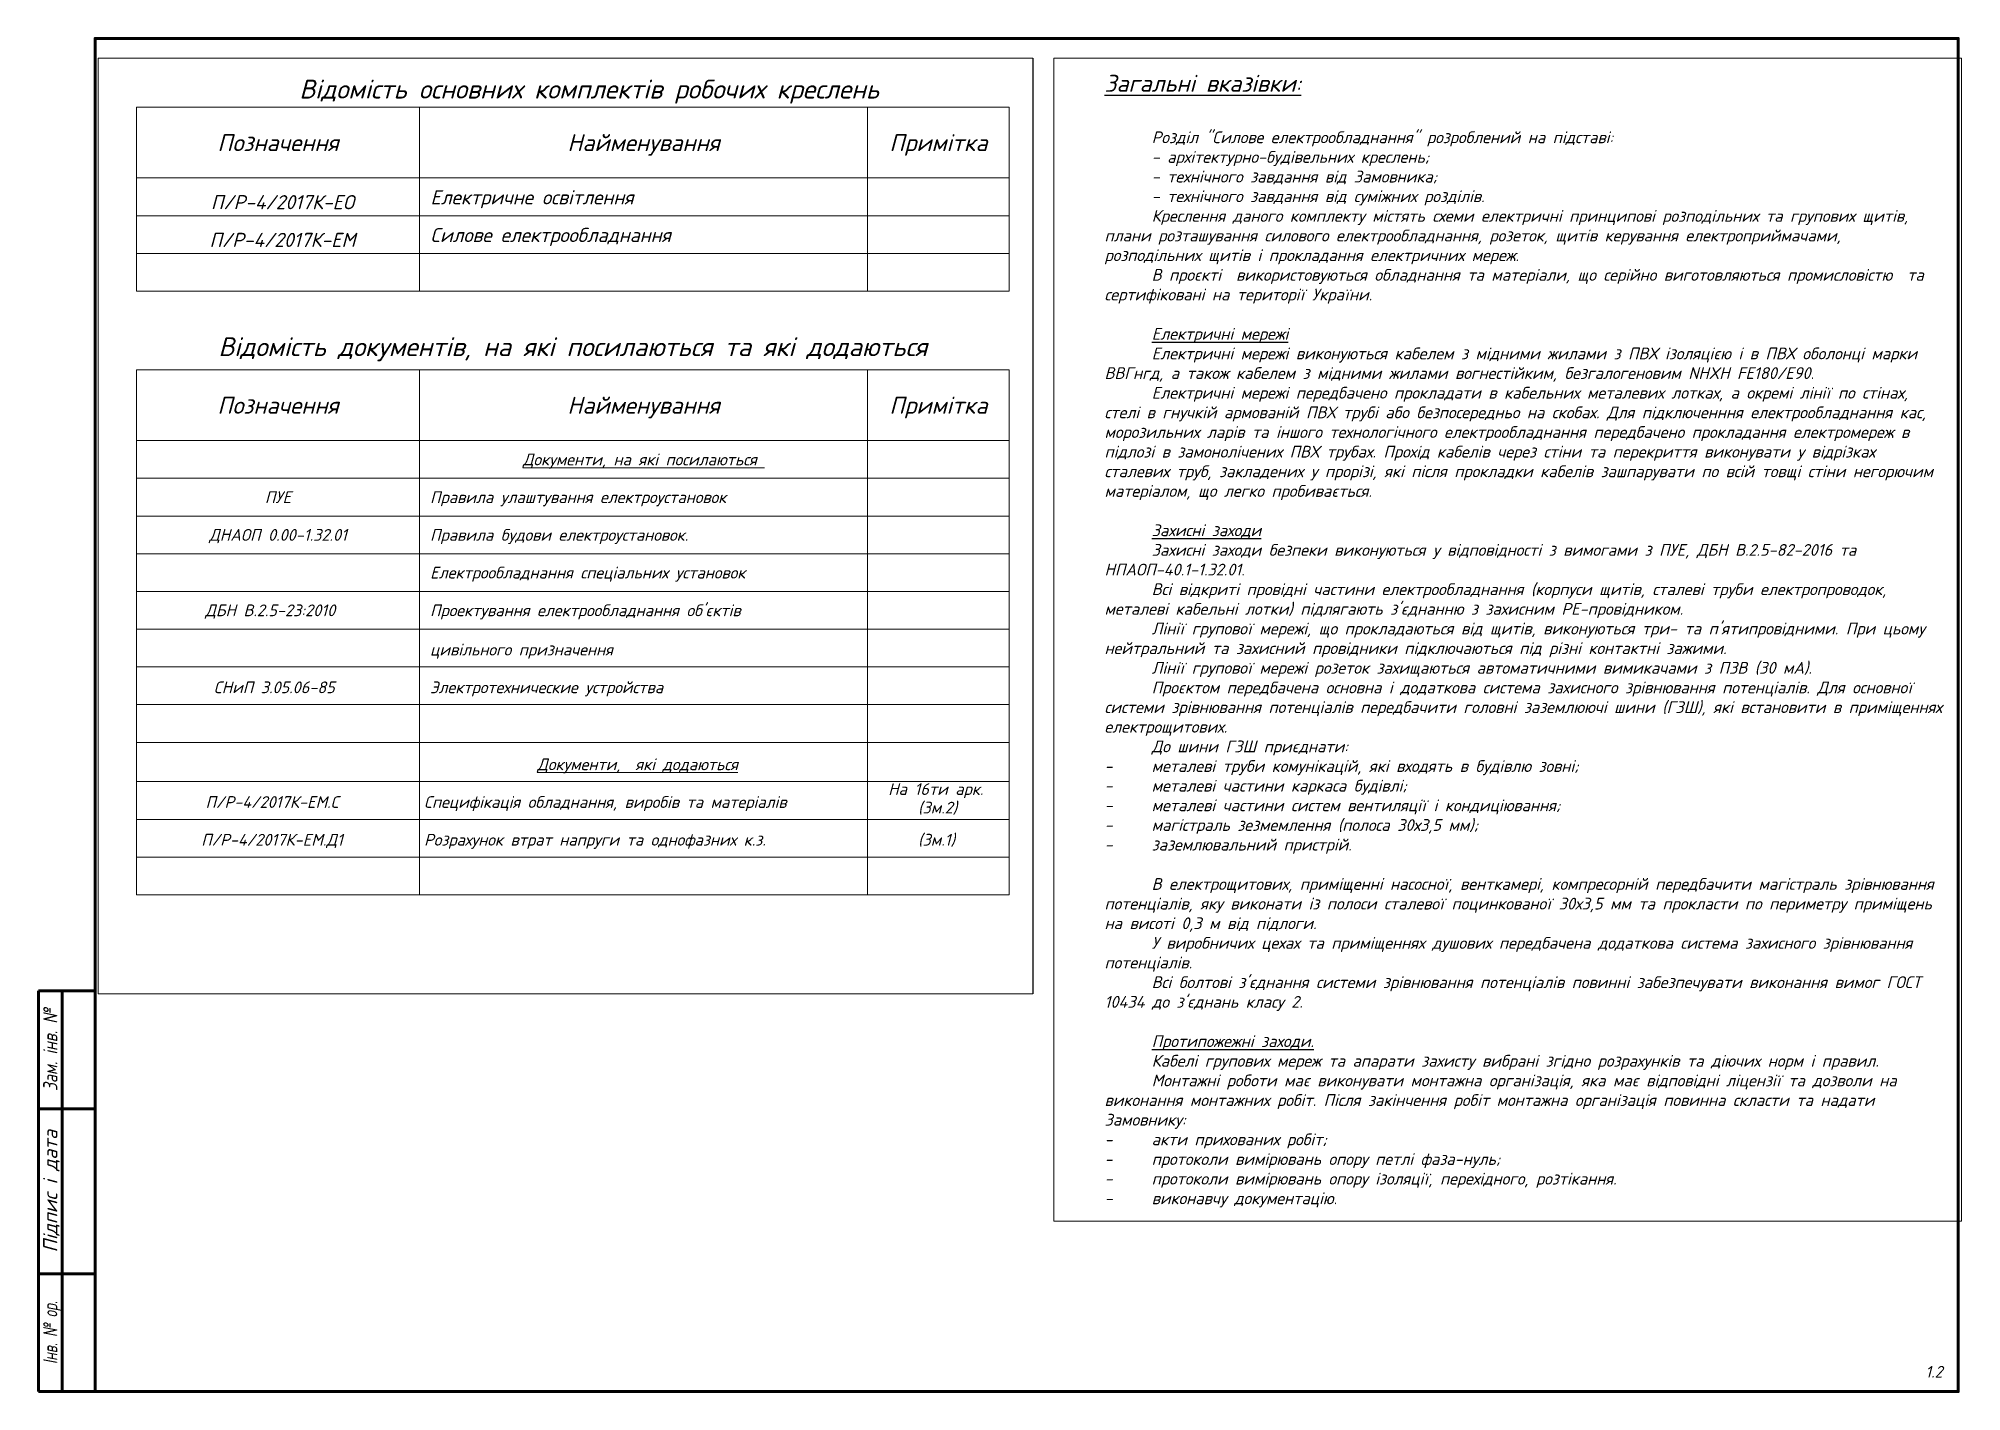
# Paper-space layout 'арк.1.2_зд' of a CAD drawing. Header units: millimetres. Extents: x 687 to 1095, y -1 to 286.
# The model-space entities are those that its viewports show. They can reach past a viewport. Long polylines and large blocks are cut down to what shows.
import ezdxf
from ezdxf.enums import TextEntityAlignment as Align

# ---------------------------------------------------------------- set-up
doc = ezdxf.new("R2010")
doc.units = ezdxf.units.MM
doc.layers.add('выноски', color=7, linetype='Continuous')
doc.layers.add('Номерация', color=1, linetype='Continuous')
doc.styles.add('GOST 2.304', font='isocpeui.ttf', dxfattribs={"height": 2.5})
doc.styles.add('СГЕНЕРИР_СТИЛЬ_7', font='isocpeui.ttf')

msp = doc.modelspace()

# ---------------------------------------------------------------- linework, layer by layer
at = {"color": 0, "lineweight": 18, "ltscale": 0.1}
for p, q in [((1168.98, -783.12), (1168.98, -822.12)), ((1353.98, -783.12), (1168.98, -783.12)), ((1228.98, -783.12), (1228.98, -798.12)), ((1323.98, -783.12), (1323.98, -822.12)), ((1353.98, -822.12), (1353.98, -783.12)), ((1353.98, -798.12), (1168.98, -798.12)), ((1228.98, -798.12), (1228.98, -822.12)), ((1353.98, -806.12), (1168.98, -806.12)), ((1353.98, -814.12), (1168.98, -814.12)), ((1353.98, -822.12), (1168.98, -822.12)), ((1168.98, -838.82), (1353.98, -838.82)), ((1168.98, -838.82), (1168.98, -950.15)), ((1228.98, -950.15), (1228.98, -838.82)), ((1323.98, -950.15), (1323.98, -838.82)), ((1353.98, -950.15), (1353.98, -838.82)), ((1168.98, -853.82), (1353.98, -853.82)), ((1168.98, -861.82), (1353.98, -861.82)), ((1168.98, -869.82), (1353.98, -869.82)), ((1168.98, -877.82), (1353.98, -877.82)), ((1168.98, -885.82), (1353.98, -885.82)), ((1168.98, -893.82), (1353.98, -893.82)), ((1168.98, -901.82), (1353.98, -901.82)), ((1168.98, -909.82), (1353.98, -909.82)), ((1168.98, -917.82), (1353.98, -917.82)), ((1168.98, -926.15), (1353.98, -926.15)), ((1168.98, -934.15), (1353.98, -934.15)), ((1168.98, -942.15), (1353.98, -942.15)), ((1168.98, -950.15), (1353.98, -950.15))]:
    msp.add_line(p, q, dxfattribs=at)
at = {"layer": 'Defpoints', "color": 4}
msp.add_line((1358.98, -754.04), (1358.98, -1051.04), dxfattribs=at)

# ---------------------------------------------------------------- texts
at = {"color": 0, "lineweight": 18, "ltscale": 0.1, "style": 'GOST 2.304'}
msp.add_text('Відомість основних комплектів робочих креслень', height=4, dxfattribs=at).set_placement((1264.94, -777.27), align=Align.TOP_CENTER)
for s, height, p in [('Позначення', 3.6, (1198.98, -790.62)), ('Найменування', 3.6, (1276.48, -790.62)), ('Примітка', 3.6, (1338.98, -790.62)), ('Позначення', 3.6, (1198.98, -846.32)), ('Найменування', 3.6, (1276.48, -846.32)), ('Примітка', 3.6, (1338.98, -846.32)), ('%%uДокументи, на які посилаються ', 2.5, (1276.48, -857.82)), ('ПУЕ', 2.5, (1198.98, -865.82)), ('ДНАОП 0.00-1.32.01', 2.5, (1198.98, -873.82)), ('ДБН В.2.5-23:2010', 2.5, (1197.32, -889.82)), ('СНиП 3.05.06-85 ', 2.5, (1198.98, -906.15)), ('%%uДокументи,  які додаються', 2.5, (1275.21, -922.48))]:
    msp.add_text(s, height=height, dxfattribs=at).set_placement(p, align=Align.MIDDLE_CENTER)
at = {"lineweight": 18, "ltscale": 0.1, "style": 'GOST 2.304'}
for s, height, p in [('П/Р-4/2017К-ЕО', 3, (1199.91, -803.25)), ('П/Р-4/2017К-ЕМ', 3, (1199.91, -811.25)), ('П/Р-4/2017К-ЕМ.С', 2.5, (1197.71, -930.48)), ('П/Р-4/2017К-ЕМ.Д1', 2.5, (1197.71, -938.48))]:
    msp.add_text(s, height=height, dxfattribs=at).set_placement(p, align=Align.MIDDLE_CENTER)
at = {"color": 0, "lineweight": 18, "ltscale": 0.1, "style": 'GOST 2.304'}
for s, height, p in [('Електричне освітлення', 3, (1231.29, -802.21)), ('Силове електрообладнання', 3, (1231.29, -810.21)), ('Правила улаштування електроустановок', 2.5, (1231.21, -865.82)), ('Правила будови електроустановок.', 2.5, (1231.21, -873.82)), ('Електрообладнання спеціальних установок', 2.5, (1231.21, -881.82)), ("Проектування електрообладнання об'єктів", 2.5, (1231.21, -889.82)), ('цивільного призначення', 2.5, (1231.21, -898.15)), ('Электротехнические устройства ', 2.5, (1231.21, -906.15)), ('Специфікація обладнання, виробів та матеріалів ', 2.5, (1229.94, -930.48)), ('На 16ти арк.', 2.5, (1328.33, -927.73)), ('(Зм.2)', 2.5, (1334.67, -931.66)), ('Розрахунок втрат напруги та однофазних к.з.', 2.5, (1229.94, -938.48)), ('(Зм.1)', 2.5, (1334.67, -938.48))]:
    msp.add_text(s, height=height, dxfattribs=at).set_placement(p, align=Align.MIDDLE_LEFT)
msp.add_text('Відомість документів, на які посилаються та які додаються', height=4, dxfattribs=at).set_placement((1261.48, -835.91), align=Align.CENTER)
at = {"color": 0, "insert": (1383.2, -423.76), "char_height": 2.5, "width": 177.4263, "attachment_point": 1, "style": 'GOST 2.304'}
msp.add_mtext('{\\H1.44x;\\LЗагальні вказівки:\\P\\pi90.855;\\P\\pi0;\\H0.69444x;\\l\\C256;^IРозділ "Силове електрообладнання" розроблений на підставі:\\P^I- архітектурно-будівельних креслень;\\P^I- технічного завдання від Замовника;\\P^I- технічного завдання від суміжних розділів.\\P^IКреслення даного комплекту містять схеми електричні принципові розподільних та групових щитів, плани розташування силового електрообладнання, розеток, щитів керування електроприймачами, розподільних щитів і прокладання електричних мереж.    \\P^IВ проєкті  використовуються обладнання та матеріали, що серійно виготовляються промисловістю  та сертифіковані на території України.\\P\\P\\A1;^I\\A0;\\H0.99999x;\\LЕлектричні мережі\\l\\P^IЕлектричні мережі виконуються кабелем з мідними жилами з ПВХ ізоляцією і в ПВХ оболонці марки  ВВГнгд, а також кабелем з мідними жилами вогнестійким, безгалогеновим NHXH FE180/E90. \\P^IЕлектричні мережі передбачено прокладати в кабельних металевих лотках, а окремі лінії по стінах, стелі в гнучкій армованій ПВХ трубі або безпосередньо на скобах. Для підключенння електрообладнання кас, морозильних ларів та іншого технологічного електрообладнання передбачено прокладання електромереж в підлозі в замонолічених ПВХ трубах. Прохід кабелів через стіни та перекриття виконувати у відрізках сталевих труб, закладених у прорізі, які після прокладки кабелів зашпарувати по всій товщі стіни негорючим матеріалом, що легко пробивається.\\P\\pi3;\\A1;^I\\P\\pi0;^I\\LЗахисні заходи\\l\\P\\H1.0001x;^I\\H0.99994x;\\C0;Захисні заходи безпеки виконуються у відповідності з вимогами з ПУЕ, ДБН В.2.5-82-2016 та НПАОП-40.1-1.32.01.\\P^IВсі відкриті провідні частини електрообладнання (корпуси щитів, сталеві труби електропроводок, металеві кабельні лотки) підлягають з\'єднанню з захисним PE-провідником.\\P^IЛінії групової мережі, що прокладаються від щитів, виконуються три- та п\'ятипровідними. При цьому нейтральний та захисний провідники підключаються під різні контактні зажими.\\P^IЛінії групової мережі розеток захищаються автоматичними вимикачами з ПЗВ (30 мА).\\P\\C256;^IПроєктом передбачена основна і додаткова система захисного зрівнювання потенціалів. Для основної системи зрівнювання потенціалів передбачити головні заземлюючі шини (ГЗШ), які встановити в приміщеннях\\C7; електрощитових.\\P\\C0;^IДо шини ГЗШ приєднати:\\P\\C256;-^Iметалеві труби комунікацій, які входять в будівлю зовні;\\P-^Iметалеві частини каркаса будівлі;\\P-^Iметалеві частини систем вентиляції і кондиціювання\\C7;;\\P-^Iмагістраль зезмемлення (полоса 30х3,5 мм);\\P-^Iзаземлювальний пристрій.\\P\\H0.99997x;\\C256;\\P^IВ електрощитових, приміщенні насосної, венткамері, компресорній передбачити магістраль зрівнювання потенціалів, яку виконати із полоси сталевої поцинкованої 30х3,5 мм та прокласти по периметру приміщень на висоті 0,3 м від підлоги.\\P^IУ виробничих цехах та приміщеннях душових передбачена додаткова система захисного зрівнювання потенціалів.\\P^IВсі болтові з\'єднання системи зрівнювання потенціалів повинні забезпечувати виконання вимог ГОСТ 10434 до з\'єднань класу 2.  \\P\\H1.0001x;\\C0;\\P^I\\LПротипожежні заходи.\\P\\l^IКабелі групових мереж та апарати захисту вибрані згідно розрахунків та діючих норм і правил.\\P^IМонтажні роботи має виконувати монтажна організація, яка має відповідні ліцензії та дозволи на виконання монтажних робіт. Після закінчення робіт монтажна організація повинна скласти та надати Замовнику:\\P-^Iакти прихованих робіт;\\P-^Iпротоколи вимірювань опору петлі фаза-нуль;\\P-^Iпротоколи вимірювань опору ізоляції, перехідного, розтікання.\\P-^Iвиконавчу документацію.\\P\\pi12.5;        \\P\\pi3;\\A0;\\H0.99989x;\\C256;\\P\\pi0; \\P^I\\P\\P^I\\L\\P\\l\\P^I}', dxfattribs=at)

psp = doc.layouts.new('арк.1.2_зд')

# ---------------------------------------------------------------- linework, layer by layer
at = {"linetype": 'Continuous', "lineweight": 60}
for p, q in [((699.36, -1.03), (699.36, 148.97)), ((687.36, -1.03), (687.36, 83.97)), ((687.36, 83.97), (699.36, 83.97)), ((692.36, -1.03), (692.36, 83.97)), ((687.36, 58.97), (699.36, 58.97)), ((687.36, 23.97), (699.36, 23.97)), ((699.36, -1.03), (687.36, -1.03)), ((909.36, -1.03), (897.36, -1.03))]:
    psp.add_line(p, q, dxfattribs=at)
at = {"layer": 'выноски', "linetype": 'Continuous', "lineweight": 60}
psp.add_lwpolyline([(699.36, -1.03), (1094.36, -1.03), (1094.36, 285.97), (699.36, 285.97), (699.36, -1.03)], dxfattribs=at)

# ---------------------------------------------------------------- texts
at = {"linetype": 'Continuous', "lineweight": 25, "style": 'СГЕНЕРИР_СТИЛЬ_7'}
for s, width, p in [('Зам. інв. №', 0.8, (689.86, 71.47)), ('Інв. № ор.', 0.7, (689.86, 11.47))]:
    psp.add_text(s, height=3, rotation=90, dxfattribs=dict(at, width=width)).set_placement(p, align=Align.MIDDLE_CENTER)
psp.add_text('Підпис і дата', height=3, rotation=90, dxfattribs=at).set_placement((689.86, 41.47), align=Align.MIDDLE_CENTER)
at = {"layer": 'Номерация', "color": 0, "style": 'GOST 2.304'}
psp.add_text('1.2', height=2.475, dxfattribs=at).set_placement((1089.21, 3.17), align=Align.MIDDLE_CENTER)

# ---------------------------------------------------------------- viewports
at = {"layer": 'Defpoints', "color": 4, "view_target_point": (1461.48, -260.91)}
psp.add_viewport(center=(799.07, 182.55), size=(198.16, 198.466), view_center_point=(-201.58, -611.03), view_height=198.466, dxfattribs=at)
psp.add_viewport(center=(998.85, 158.44), size=(192.41, 246.702), view_center_point=(7.21, -282.66), view_height=246.702, status=3, dxfattribs=at)

doc.saveas('drawing.dxf')
